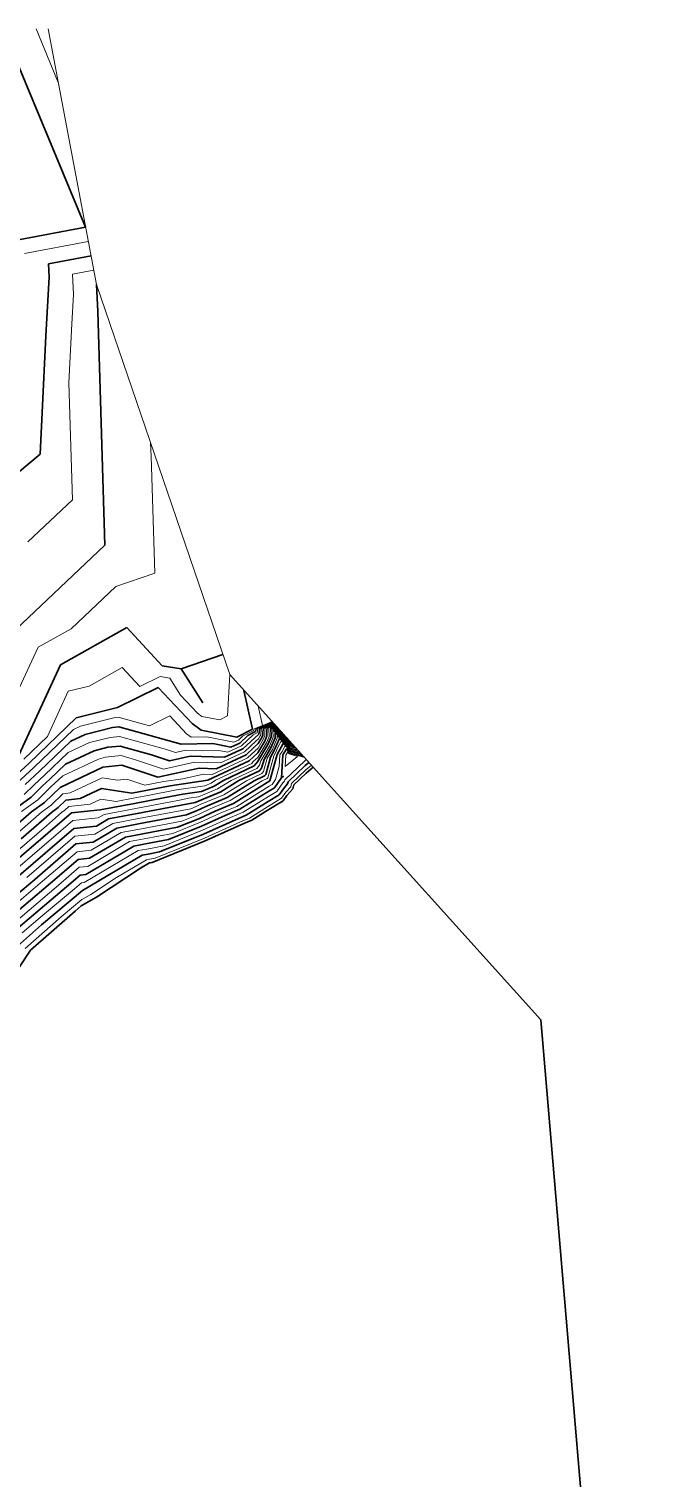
# Model space of a CAD drawing. Header units: millimetres. Extents: x -859836 to 307983, y -308065 to 649894.
# Drawn here: x 71441 to 129181, y 515601 to 649894 of the extents above; entities that cross this region are included whole.
import ezdxf

# ---------------------------------------------------------------- set-up
doc = ezdxf.new("R2010")
doc.units = ezdxf.units.MM
for name, color, linetype, lineweight in [('C-TOPO', 7, 'Continuous', 9), ('C-TOPO-MAJR', 7, 'Continuous', 35), ('C-TOPO-MINR', 7, 'Continuous', 9)]:
    doc.layers.add(name, color=color, linetype=linetype, lineweight=lineweight)

msp = doc.modelspace()

# ---------------------------------------------------------------- linework, layer by layer
at = {"layer": 'C-TOPO'}
for p, q in [((73225, 649894), (77691, 626206)), ((77691, 626206), (90048, 590058)), ((90048, 590058), (97783, 581470))]:
    msp.add_line(p, q, dxfattribs=at)
at = {"layer": 'C-TOPO', "lineweight": 35}
for p, q in [((97130, 580930), (95993, 579842)), ((97783, 581470), (97130, 580930)), ((118872, 558056), (97783, 581470)), ((95346, 578852), (95005, 578369)), ((95895, 579473), (95346, 578852)), ((95993, 579842), (95895, 579473)), ((93527, 577476), (92082, 576579)), ((95005, 578369), (93527, 577476)), ((91358, 576275), (87783, 574644)), ((92082, 576579), (91358, 576275)), ((87783, 574644), (82848, 572655)), ((81774, 572117), (77693, 569445)), ((82607, 572610), (81774, 572117)), ((82687, 572625), (82607, 572610)), ((82848, 572655), (82687, 572625)), ((77693, 569445), (76277, 568620)), ((75710, 568143), (71594, 564515)), ((76277, 568620), (75710, 568143)), ((71594, 564515), (69614, 561533)), ((129181, 436984), (118872, 558056))]:
    msp.add_line(p, q, dxfattribs=at)
at = {"layer": 'C-TOPO-MAJR'}
for p, q in [((76689, 631522), (69034, 649894)), ((68818, 630038), (76689, 631522)), ((73254, 628122), (77190, 628864)), ((73313, 626878), (73254, 628122)), ((73004, 621443), (73313, 626878)), ((77807, 623719), (77691, 626206)), ((78463, 602041), (77807, 623719)), ((72482, 610490), (73004, 621443)), ((61700, 601489), (72482, 610490)), ((70205, 594217), (78463, 602041)), ((74371, 590976), (80519, 594415)), ((80519, 594415), (83783, 590870)), ((70500, 582608), (74371, 590976)), ((85552, 590599), (89412, 591918)), ((83783, 590870), (85552, 590599)), ((87562, 587438), (85552, 590599)), ((79639, 587019), (83411, 588874)), ((83411, 588874), (86557, 585521)), ((92144, 585014), (91365, 588597)), ((75802, 586044), (79639, 587019)), ((71454, 581858), (75802, 586044)), ((86557, 585521), (87385, 584911)), ((92486, 585042), (93997, 585674)), ((92828, 585069), (93961, 585544)), ((93961, 585544), (94105, 585416)), ((75308, 583899), (76635, 584519)), ((76635, 584519), (79193, 585169)), ((79193, 585169), (79773, 585231)), ((79773, 585231), (85551, 583605)), ((87385, 584911), (90709, 584275)), ((90709, 584275), (92144, 585014)), ((90992, 583720), (91719, 584403)), ((91275, 583166), (92729, 584532)), ((91719, 584403), (92437, 584773)), ((92437, 584773), (92486, 585042)), ((92693, 583676), (93013, 584217)), ((92729, 584532), (92828, 585069)), ((93013, 584217), (93113, 584451)), ((93104, 584739), (93169, 585097)), ((93113, 584451), (93104, 584739)), ((93169, 585097), (93925, 585413)), ((93296, 583902), (93496, 584370)), ((93478, 584945), (93511, 585125)), ((93496, 584370), (93478, 584945)), ((93511, 585125), (93889, 585283)), ((93580, 583586), (93880, 584289)), ((93853, 585152), (94431, 584643)), ((93880, 584289), (93853, 585152)), ((93864, 583271), (94264, 584208)), ((93889, 585283), (94322, 584901)), ((93925, 585413), (94214, 585158)), ((94105, 585416), (94471, 585148)), ((94214, 585158), (94945, 584622)), ((94250, 584640), (94539, 584385)), ((94264, 584208), (94250, 584640)), ((94322, 584901), (95418, 584096)), ((94431, 584643), (95522, 583842)), ((94539, 584385), (95085, 583984)), ((72409, 581109), (75308, 583899)), ((74813, 581754), (77468, 582995)), ((77468, 582995), (78747, 583320)), ((78747, 583320), (79906, 583442)), ((79906, 583442), (82796, 582629)), ((85551, 583605), (88480, 583660)), ((88480, 583660), (90141, 583342)), ((89574, 582409), (91275, 583166)), ((90141, 583342), (90992, 583720)), ((91559, 582612), (92285, 583295)), ((92285, 583295), (92693, 583676)), ((92622, 581965), (93580, 583586)), ((92658, 582820), (93296, 583902)), ((93225, 582190), (93864, 583271)), ((93828, 582415), (94147, 582956)), ((94147, 582956), (94648, 584127)), ((94431, 582641), (94997, 583677)), ((94648, 584127), (95504, 583481)), ((94972, 582619), (95344, 583224)), ((94997, 583677), (95422, 583356)), ((95085, 583984), (95585, 583607)), ((95344, 583224), (95548, 582817)), ((95422, 583356), (95582, 583036)), ((95504, 583481), (95617, 583256)), ((95522, 583842), (95667, 583733)), ((95582, 583036), (96646, 582733)), ((95585, 583607), (95651, 583475)), ((95617, 583256), (96368, 583042)), ((95651, 583475), (96090, 583350)), ((95667, 583733), (95686, 583694)), ((95686, 583694), (95813, 583658)), ((69486, 580025), (71454, 581858)), ((73363, 580359), (74813, 581754)), ((78300, 581470), (80040, 581654)), ((80040, 581654), (83368, 580541)), ((82796, 582629), (84459, 582073)), ((84459, 582073), (86376, 582495)), ((86376, 582495), (89574, 582409)), ((88024, 580274), (91842, 582057)), ((88799, 581342), (90708, 582233)), ((89456, 580256), (92320, 581593)), ((90708, 582233), (91559, 582612)), ((91842, 582057), (92658, 582820)), ((92320, 581593), (92622, 581965)), ((92999, 581377), (93225, 582190)), ((93376, 580790), (93828, 582415)), ((93753, 580202), (94431, 582641)), ((94831, 580492), (94972, 582619)), ((95459, 580127), (97045, 581646)), ((95548, 582817), (96923, 582425)), ((97045, 581646), (97377, 581921)), ((71096, 579887), (72409, 581109)), ((72707, 579748), (73363, 580359)), ((74318, 579610), (78300, 581470)), ((83368, 580541), (87200, 581384)), ((84528, 579762), (88024, 580274)), ((87200, 581384), (88799, 581342)), ((88617, 579735), (89456, 580256)), ((89209, 579195), (90888, 580238)), ((89801, 578656), (92321, 580220)), ((90394, 578117), (93753, 580202)), ((90888, 580238), (92797, 581130)), ((92321, 580220), (93275, 580666)), ((92797, 581130), (92999, 581377)), ((93275, 580666), (93376, 580790)), ((94192, 579559), (94826, 580457)), ((94826, 580457), (94829, 580461)), ((94829, 580461), (94830, 580463)), ((94830, 580463), (95020, 580645)), ((95020, 580645), (94831, 580492)), ((71633, 578704), (72707, 579748)), ((72885, 578218), (74318, 579610)), ((76173, 578565), (78165, 579496)), ((78165, 579496), (80985, 579069)), ((80985, 579069), (84528, 579762)), ((83917, 578637), (85689, 578984)), ((85689, 578984), (87437, 579240)), ((86850, 578206), (89209, 579195)), ((87437, 579240), (88617, 579735)), ((90986, 577577), (93673, 579246)), ((93594, 578289), (94631, 578916)), ((93673, 579246), (94192, 579559)), ((94631, 578916), (95107, 579589)), ((95107, 579589), (95406, 579927)), ((95406, 579927), (95459, 580127)), ((69822, 577385), (71633, 578704)), ((71678, 577338), (72885, 578218)), ((73534, 577291), (74138, 577731)), ((74138, 577731), (74854, 578427)), ((74854, 578427), (76173, 578565)), ((75390, 577244), (78029, 577521)), ((78029, 577521), (81234, 578128)), ((81234, 578128), (83917, 578637)), ((81482, 577187), (86850, 578206)), ((86025, 577061), (87042, 577471)), ((87042, 577471), (87779, 577808)), ((87779, 577808), (89801, 578656)), ((88709, 577410), (90394, 578117)), ((89638, 577012), (90986, 577577)), ((91579, 577038), (93594, 578289)), ((66069, 572457), (71678, 577338)), ((69019, 571767), (75390, 577244)), ((70729, 574851), (73534, 577291)), ((77702, 576025), (78811, 576682)), ((78811, 576682), (81482, 577187)), ((79594, 575842), (81730, 576246)), ((81730, 576246), (86025, 577061)), ((85199, 575917), (87235, 576737)), ((87235, 576737), (88709, 577410)), ((87427, 576003), (89638, 577012)), ((87620, 575268), (90568, 576613)), ((90568, 576613), (91579, 577038)), ((70494, 571422), (75591, 575804)), ((75591, 575804), (77702, 576025)), ((77048, 573033), (80376, 575002)), ((77375, 574529), (79594, 575842)), ((80376, 575002), (81979, 575306)), ((81979, 575306), (85199, 575917)), ((83549, 573628), (87620, 575268)), ((84374, 574772), (87427, 576003)), ((71969, 571077), (75791, 574363)), ((75791, 574363), (77375, 574529)), ((76721, 571538), (81159, 574163)), ((81159, 574163), (82227, 574365)), ((82227, 574365), (84374, 574772)), ((82476, 573424), (83549, 573628)), ((73444, 570732), (75992, 572923)), ((75992, 572923), (77048, 573033)), ((76394, 570042), (81942, 573323)), ((81942, 573323), (82476, 573424)), ((67982, 567705), (71969, 571077)), ((74919, 570387), (76193, 571482)), ((76193, 571482), (76721, 571538)), ((68460, 566518), (73444, 570732)), ((69021, 565399), (74919, 570387)), ((72616, 566865), (76394, 570042)), ((70379, 564893), (72616, 566865))]:
    msp.add_line(p, q, dxfattribs=at)
at = {"layer": 'C-TOPO-MINR'}
for p, q in [((74158, 644949), (72097, 649894)), ((71036, 629080), (76939, 630193)), ((75473, 627164), (77440, 627535)), ((75560, 625298), (75473, 627164)), ((75406, 622581), (75560, 625298)), ((75145, 617104), (75406, 622581)), ((75472, 606266), (75145, 617104)), ((82763, 610297), (82704, 611541)), ((83090, 599459), (82763, 610297)), ((71343, 602353), (75472, 606266)), ((79491, 598228), (83090, 599459)), ((75362, 594316), (79491, 598228)), ((72288, 592597), (75362, 594316)), ((70352, 588412), (72288, 592597)), ((77005, 588998), (80079, 590717)), ((80079, 590717), (81711, 588944)), ((81711, 588944), (83597, 589872)), ((83597, 589872), (84481, 589736)), ((84481, 589736), (85487, 588156)), ((89853, 586226), (90048, 590058)), ((73151, 584326), (75087, 588510)), ((75087, 588510), (77005, 588998)), ((85487, 588156), (87060, 586479)), ((93071, 585344), (92681, 587135)), ((76219, 585282), (79416, 586094)), ((79416, 586094), (79706, 586125)), ((79706, 586125), (82595, 585312)), ((82595, 585312), (84481, 586239)), ((84481, 586239), (86054, 584563)), ((87060, 586479), (87474, 586174)), ((87474, 586174), (89135, 585856)), ((89135, 585856), (89853, 586226)), ((92657, 585055), (93979, 585609)), ((93979, 585609), (94051, 585545)), ((94051, 585545), (94234, 585411)), ((70977, 582233), (73151, 584326)), ((71932, 581483), (75555, 584972)), ((75555, 584972), (76219, 585282)), ((77051, 583757), (78970, 584245)), ((78970, 584245), (79839, 584336)), ((79839, 584336), (84173, 583117)), ((86054, 584563), (86468, 584258)), ((86468, 584258), (87933, 584286)), ((87933, 584286), (90425, 583808)), ((90850, 583998), (91214, 584339)), ((91134, 583443), (92224, 584468)), ((91214, 584339), (92291, 584893)), ((92224, 584468), (92583, 584652)), ((92291, 584893), (92315, 585028)), ((92315, 585028), (93071, 585344)), ((92583, 584652), (92657, 585055)), ((92711, 584104), (92871, 584374)), ((92871, 584374), (92921, 584491)), ((92916, 584635), (92998, 585083)), ((92921, 584491), (92916, 584635)), ((92998, 585083), (93943, 585478)), ((93155, 584059), (93305, 584410)), ((93291, 584842), (93340, 585111)), ((93305, 584410), (93291, 584842)), ((93340, 585111), (93907, 585348)), ((93438, 583744), (93688, 584329)), ((93665, 585049), (93682, 585138)), ((93688, 584329), (93665, 585049)), ((93682, 585138), (93871, 585217)), ((93722, 583429), (94072, 584248)), ((93871, 585217), (94376, 584772)), ((93907, 585348), (94268, 585029)), ((93943, 585478), (94160, 585287)), ((94072, 584248), (94051, 584896)), ((94051, 584896), (94485, 584514)), ((94160, 585287), (94708, 584885)), ((94268, 585029), (95182, 584359)), ((94376, 584772), (95655, 583833)), ((94449, 584383), (94593, 584256)), ((94456, 584167), (94449, 584383)), ((94485, 584514), (95303, 583913)), ((94593, 584256), (94866, 584056)), ((75060, 582827), (77051, 583757)), ((84173, 583117), (85005, 582839)), ((85005, 582839), (85963, 583050)), ((85963, 583050), (87563, 583007)), ((87563, 583007), (89027, 583034)), ((89027, 583034), (89858, 582875)), ((89858, 582875), (91134, 583443)), ((90141, 582321), (91417, 582889)), ((90425, 583808), (90850, 583998)), ((91417, 582889), (92507, 583913)), ((92064, 582676), (92675, 583248)), ((92507, 583913), (92711, 584104)), ((92640, 582392), (93438, 583744)), ((92675, 583248), (93155, 584059)), ((92923, 582077), (93722, 583429)), ((93526, 582303), (94006, 583114)), ((94006, 583114), (94456, 584167)), ((94289, 582798), (94539, 583384)), ((94539, 583384), (94822, 583902)), ((94702, 582630), (94892, 582940)), ((94822, 583902), (95463, 583419)), ((94866, 584056), (95544, 583544)), ((94892, 582940), (95171, 583451)), ((95171, 583451), (95382, 583293)), ((95243, 582608), (95429, 582911)), ((95303, 583913), (95626, 583670)), ((95382, 583293), (95565, 582926)), ((95429, 582911), (95531, 582707)), ((95463, 583419), (95600, 583146)), ((95544, 583544), (95634, 583365)), ((95565, 582926), (96785, 582579)), ((95600, 583146), (96507, 582887)), ((95626, 583670), (95669, 583585)), ((95634, 583365), (96229, 583196)), ((95669, 583585), (95951, 583504)), ((72886, 580734), (75060, 582827)), ((74565, 580682), (77884, 582233)), ((77884, 582233), (78524, 582395)), ((78524, 582395), (79973, 582548)), ((79973, 582548), (81418, 582142)), ((81418, 582142), (83914, 581307)), ((83914, 581307), (86788, 581939)), ((86788, 581939), (89187, 581875)), ((88412, 580808), (91275, 582145)), ((88740, 580265), (92081, 581825)), ((89187, 581875), (90141, 582321)), ((91275, 582145), (91700, 582334)), ((91700, 582334), (92064, 582676)), ((92081, 581825), (92232, 582011)), ((92232, 582011), (92640, 582392)), ((92558, 581362), (92810, 581671)), ((92810, 581671), (92923, 582077)), ((93187, 581083), (93526, 582303)), ((93564, 580496), (94130, 582528)), ((94130, 582528), (94289, 582798)), ((94294, 580336), (94629, 581541)), ((94629, 581541), (94702, 582630)), ((95144, 580295), (96994, 582067)), ((95172, 581545), (95243, 582608)), ((96331, 582479), (95172, 581545)), ((95531, 582707), (96331, 582479)), ((96994, 582067), (97139, 582186)), ((97095, 581225), (97616, 581656)), ((70291, 579956), (71932, 581483)), ((71902, 579817), (72886, 580734)), ((73841, 579984), (74565, 580682)), ((75245, 579087), (78233, 580483)), ((78233, 580483), (79643, 580269)), ((79643, 580269), (80513, 580361)), ((80513, 580361), (82176, 579805)), ((82176, 579805), (83948, 580151)), ((83948, 580151), (85696, 580407)), ((85696, 580407), (87612, 580829)), ((87612, 580829), (88412, 580808)), ((88320, 580005), (88740, 580265)), ((88913, 579465), (90172, 580247)), ((89505, 578926), (91604, 580229)), ((90098, 578386), (93037, 580211)), ((90172, 580247), (92558, 581362)), ((91604, 580229), (93036, 580898)), ((93036, 580898), (93187, 581083)), ((93037, 580211), (93514, 580434)), ((93514, 580434), (93564, 580496)), ((93972, 579881), (94294, 580336)), ((94966, 580023), (95117, 580194)), ((95117, 580194), (95144, 580295)), ((95773, 579959), (97095, 581225)), ((71006, 578947), (71902, 579817)), ((72259, 578461), (73512, 579679)), ((73511, 577974), (74586, 579018)), ((73512, 579679), (73841, 579984)), ((74586, 579018), (75245, 579087)), ((81109, 578598), (82451, 578853)), ((82451, 578853), (85109, 579373)), ((85109, 579373), (87731, 579757)), ((87143, 578723), (88913, 579465)), ((87314, 578007), (89505, 578926)), ((87731, 579757), (88320, 580005)), ((90690, 577847), (93713, 579724)), ((93634, 578767), (94412, 579238)), ((93713, 579724), (93972, 579881)), ((94412, 579238), (94966, 580023)), ((94851, 578594), (95247, 579155)), ((95247, 579155), (95694, 579660)), ((95694, 579660), (95773, 579959)), ((70750, 577362), (72259, 578461)), ((72606, 577315), (73511, 577974)), ((74462, 577268), (74764, 577488)), ((74764, 577488), (75122, 577836)), ((75122, 577836), (77101, 578043)), ((77101, 578043), (78097, 578508)), ((78097, 578508), (79507, 578295)), ((78420, 577101), (81358, 577658)), ((79507, 578295), (81109, 578598)), ((81358, 577658), (85384, 578421)), ((81606, 576717), (86437, 577633)), ((85384, 578421), (86269, 578595)), ((86269, 578595), (87143, 578723)), ((86437, 577633), (86946, 577838)), ((86946, 577838), (87314, 578007)), ((87138, 577104), (88244, 577609)), ((88244, 577609), (90098, 578386)), ((89173, 577211), (90690, 577847)), ((91283, 577307), (93634, 578767)), ((91875, 576768), (93554, 577811)), ((93554, 577811), (94851, 578594)), ((68399, 573654), (72606, 577315)), ((69756, 571595), (75490, 576524)), ((73060, 576048), (74462, 577268)), ((75490, 576524), (77865, 576773)), ((77538, 575277), (79203, 576262)), ((77865, 576773), (78420, 577101)), ((79203, 576262), (81606, 576717)), ((81855, 575776), (85612, 576489)), ((84787, 575345), (87331, 576370)), ((85612, 576489), (87138, 577104)), ((87331, 576370), (89173, 577211)), ((87524, 575636), (90103, 576812)), ((87716, 574901), (91032, 576414)), ((90103, 576812), (91283, 577307)), ((91032, 576414), (91875, 576768)), ((68281, 571940), (73060, 576048)), ((71231, 571250), (75691, 575084)), ((75691, 575084), (77538, 575277)), ((77211, 573781), (79985, 575422)), ((79985, 575422), (81855, 575776)), ((80768, 574583), (82103, 574835)), ((82103, 574835), (84787, 575345)), ((83137, 573056), (87716, 574901)), ((83962, 574200), (87524, 575636)), ((72706, 570904), (75892, 573643)), ((75892, 573643), (77211, 573781)), ((76557, 570790), (81550, 573743)), ((76884, 572285), (80768, 574583)), ((81550, 573743), (82351, 573895)), ((82351, 573895), (83962, 574200)), ((74181, 570559), (76092, 572202)), ((76092, 572202), (76884, 572285)), ((79559, 571263), (82333, 572903)), ((82333, 572903), (82600, 572954)), ((82600, 572954), (83137, 573056)), ((68221, 567111), (72706, 570904)), ((75656, 570214), (76293, 570762)), ((76293, 570762), (76557, 570790)), ((77158, 569691), (79559, 571263)), ((68699, 565924), (74181, 570559)), ((72707, 567721), (75656, 570214)), ((76325, 569205), (77158, 569691)), ((74436, 567617), (76325, 569205)), ((70796, 566114), (72707, 567721)), ((71094, 564670), (74436, 567617))]:
    msp.add_line(p, q, dxfattribs=at)

doc.saveas('drawing.dxf')
